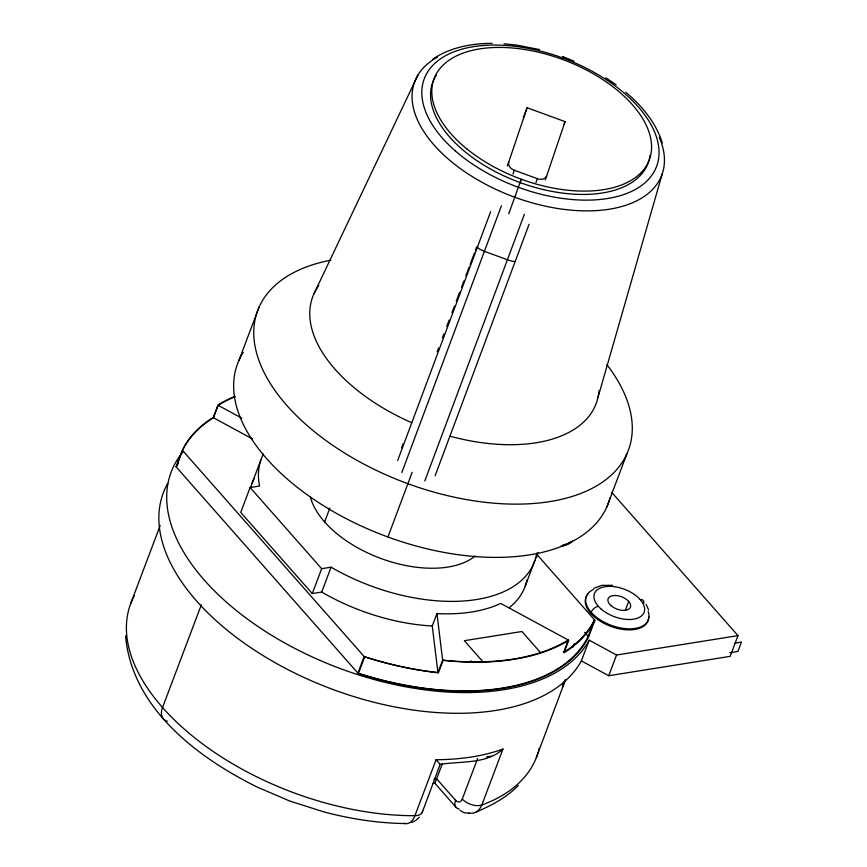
<?xml version="1.0" encoding="UTF-8"?>
<svg xmlns="http://www.w3.org/2000/svg" width="867" height="867" viewBox="0 0 867 867"><rect width="100%" height="100%" fill="white"/><g stroke="black" fill="none" stroke-linecap="round" stroke-linejoin="round"><path stroke-width="1.3" d="M562.358 57.851L562.748 56.593L574.03 61.178M527.114 107.746L508.701 162.14C507.65 165.868 511.118 169.119 514.359 170.257L537.345 178.667C540.488 179.892 545.245 179.599 546.644 176.023L565.056 121.629L527.114 107.746L523.289 117.858M597.981 397.465L662.269 173.768M435.05 782.511L434.855 783.237L455.858 807.123M401.649 447.805L402.949 443.991M475.365 250.606L476.655 246.813M520.666 181.008L508.723 213.759M412.161 472.309L387.917 536.998M490.668 211.678L397.65 460.594M507.314 165.944L508.701 162.14M401.822 472.548L501.419 205.793M512.971 174.061L514.359 170.257M524.416 214.203L424.819 480.957M535.958 182.471L537.345 178.667M529.076 224.293L435.126 475.734M545.256 179.827L546.644 176.023M536.294 757.682L565.284 680.378M537.193 554.804L594.469 619.797L588.194 636.378A222.917 122.713 20.7 0 1 357.919 673.139L176.25 466.988L182.514 450.406A222.917 122.713 20.7 0 1 213.434 417.753L218.137 405.312A222.917 122.713 20.7 0 1 235.315 396.598M130.689 603.595L160.167 525.586M239.054 360.13L259.179 306.875M201.361 604.743L162.53 707.505A21.231 12.29 -41.4 0 0 167.331 721.236M263.405 454.015A145.959 80.349 20.7 0 0 259.558 486.019L250.119 487.525L240.723 512.397L312.261 593.57L321.7 592.063A145.959 80.349 20.7 0 0 432.254 625.996L437.943 672.51A222.917 122.713 20.7 0 1 364.183 656.557L182.514 450.406M324.616 521.934L329.861 508.062M312.261 593.57L321.657 568.698L331.096 567.191A145.959 80.349 20.7 0 0 536.76 553.027M321.7 592.063L331.096 567.191M437.185 351.666L438.615 347.884M442.43 337.772L443.861 333.99M446.733 326.404L449.117 320.086M451.978 312.51L454.362 306.192M456.27 301.142L459.618 292.298M461.526 287.248L463.91 280.93M465.817 275.879L469.166 267.036M470.12 264.511L474.412 253.142M520.124 182.601L521.381 179.263M564.103 124.154L565.056 121.629M357.919 673.139L364.183 656.557M432.254 625.996L436.957 613.565A145.959 80.349 20.7 0 0 500.66 603.389L568.243 640.019L563.55 652.461A222.917 122.713 20.7 0 0 594.469 619.797M437.943 672.51L442.636 660.08L436.957 613.565M477.609 758.506L462.295 799.038A13.265 7.304 20.7 0 0 481.824 804.999L502.968 749.045A216.945 119.429 20.7 0 1 436.068 759.72L414.925 815.684A21.263 11.249 87.4 0 1 404.109 823.227M442.398 763.675L434.963 783.15L432.492 783.681M525.174 586.298L534.928 560.407M536.261 557.806L538.136 552.832M606.727 507.217L626.852 453.961M572.935 647.096L574.257 643.596M565.306 679.576L562.466 687.076A216.945 119.429 20.7 0 0 563.474 682.242M590.763 613.337L591.153 612.297A6.633 3.836 -41.4 0 1 598.349 606.282M581.367 660.903L589.202 640.182L616.567 655.019L737.98 635.63L730.155 656.352L608.732 675.74L581.367 660.903A225.572 124.176 20.7 0 1 313.843 681.852A225.572 124.176 20.7 0 1 167.667 483.45M625.389 610.195L628.705 601.438M608.732 675.74L616.567 655.019M251.809 483.905L260.848 460.063M422.131 812.607L440.133 764.401C460.442 760.988 486.658 764.369 502.968 749.045M562.26 57.699L562.726 56.604M314.06 293.599L417.937 75.05M419.281 817.202L416.041 820.247L411.847 822.523M518.195 785.545C506.501 797.662 491.329 805.53 476.026 812.119M432.904 59.043C450.244 47.392 471.529 43.35 492.131 43.35M593.722 588.314L601.871 585.355L612.579 585.301M491.491 756.208L486.615 756.837M734.913 643.13L741.458 642.089L737.936 651.41L729.808 652.71M434.053 779.26L436.665 778.837L455.565 800.284A13.265 7.684 -41.4 0 0 459.207 809.009M405.485 823.563C377.925 823.184 350.517 818.957 323.89 811.913L289.502 800.945L256.404 786.705C196.506 756.804 131.903 707.721 125.542 635.89M504.03 43.783L516.288 45.041L539.48 49.549M440.295 764.499L436.068 759.72M469.123 813.376L463.693 812.574L460.052 810.439M484.794 251.484L507.791 259.894A8.15 1.517 20.5 0 0 515.551 261.086M218.137 405.312L241.85 418.165M213.434 417.753L252.568 438.962M605.86 77.813L616.188 84.814M625.725 92.227C641.84 105.72 655.972 122.615 662.312 142.968M611.799 492.445L737.98 635.63M584.618 632.314L588.194 636.378M540.531 652.602L521.934 631.501L464.365 640.691L482.962 661.803M250.119 487.525L321.657 568.698M646.153 604.332L648.624 609.989M475.138 556.072A92.888 51.131 20.7 0 1 382.282 558.977A92.888 51.131 20.7 0 1 310.288 496.704M471.095 660.871A195.714 107.736 20.7 0 1 472.829 662.572M462.328 799.071A8.052 4.844 80.9 0 1 455.587 800.241M481.759 804.944A21.274 14.143 74.7 0 1 468.798 812.899M539.176 748.405A216.945 119.429 20.7 0 1 481.824 804.999M134.298 595.64A216.945 119.429 20.7 0 0 196.581 739.323A216.945 119.429 20.7 0 0 414.925 815.684A13.265 7.304 20.7 0 0 422.63 810.515M640.214 599.596A6.633 3.836 -41.4 0 1 643.726 603.183M648.148 611.473A33.174 18.261 20.7 0 1 609.772 624.771A33.174 18.261 20.7 0 1 593.396 589.549M648.624 616.87A33.174 18.261 20.7 0 1 610.509 626.256A33.174 18.261 20.7 0 1 588.032 594.014M568.243 640.019A222.917 122.713 20.7 0 1 442.636 660.08M526.984 579.958A145.959 80.349 20.7 0 1 509.005 607.843M250.606 487.677A145.959 80.349 20.7 0 1 254.53 477.912M176.25 466.988A222.917 122.713 20.7 0 1 178.103 463.477M589.202 640.182A225.572 124.176 20.7 0 1 311.166 656.438A225.572 124.176 20.7 0 1 182.829 452.021M572.48 541.073A33.174 18.261 20.7 0 1 560.494 546.351M570.67 541.929A33.174 18.261 20.7 0 1 562.802 545.018M178.028 463.119A222.917 122.713 20.7 0 0 176.174 466.63L182.438 450.049A222.917 122.713 20.7 0 1 213.358 417.395L218.061 404.954A222.917 122.713 20.7 0 1 234.09 396.728M659.213 137.235A132.077 72.709 20.7 0 1 515.832 197.611A132.077 72.709 20.7 0 1 437.488 57.135M598.989 390.724A151.432 83.362 20.7 0 1 449.886 436.177M411.76 422.717A151.432 83.362 20.7 0 1 318.731 285.622M606.846 364.628A198.088 109.047 20.7 0 1 543.707 502.47A198.088 109.047 20.7 0 1 286.543 405.117A198.088 109.047 20.7 0 1 330.901 260.165M610.054 497.896A198.088 109.047 20.7 0 1 378.901 533.563A198.088 109.047 20.7 0 1 243.226 352.435M484.783 251.506A8.15 1.517 20.5 0 1 477.836 247.301M650.012 155.312A115.018 63.313 20.7 0 1 518.152 181.864A115.018 63.313 20.7 0 1 436.545 74.779M364.671 656.861L358.407 673.442A222.917 122.713 20.7 0 0 588.682 636.681L594.946 620.1A222.917 122.713 20.7 0 1 564.027 652.753L568.73 640.323A222.917 122.713 20.7 0 1 443.124 660.372L438.42 672.814A222.917 122.713 20.7 0 1 364.671 656.861M601.08 608.992A26.541 14.609 20.7 0 0 643.672 613.283A26.541 14.609 20.7 0 0 613.099 586.547A26.541 14.609 20.7 0 0 601.08 608.992M611.094 605.665A11.943 6.578 20.7 0 0 630.255 607.594A11.943 6.578 20.7 0 0 616.502 595.564A11.943 6.578 20.7 0 0 611.094 605.665M455.392 150.988A124.133 68.33 20.7 0 0 654.563 170.886A124.133 68.33 20.7 0 0 511.357 45.918A124.133 68.33 20.7 0 0 455.392 150.988M467.107 149.102A115.018 63.313 20.7 0 0 648.884 160.937A115.018 63.313 20.7 0 0 509.092 47.75A115.018 63.313 20.7 0 0 467.107 149.102"/></g></svg>
